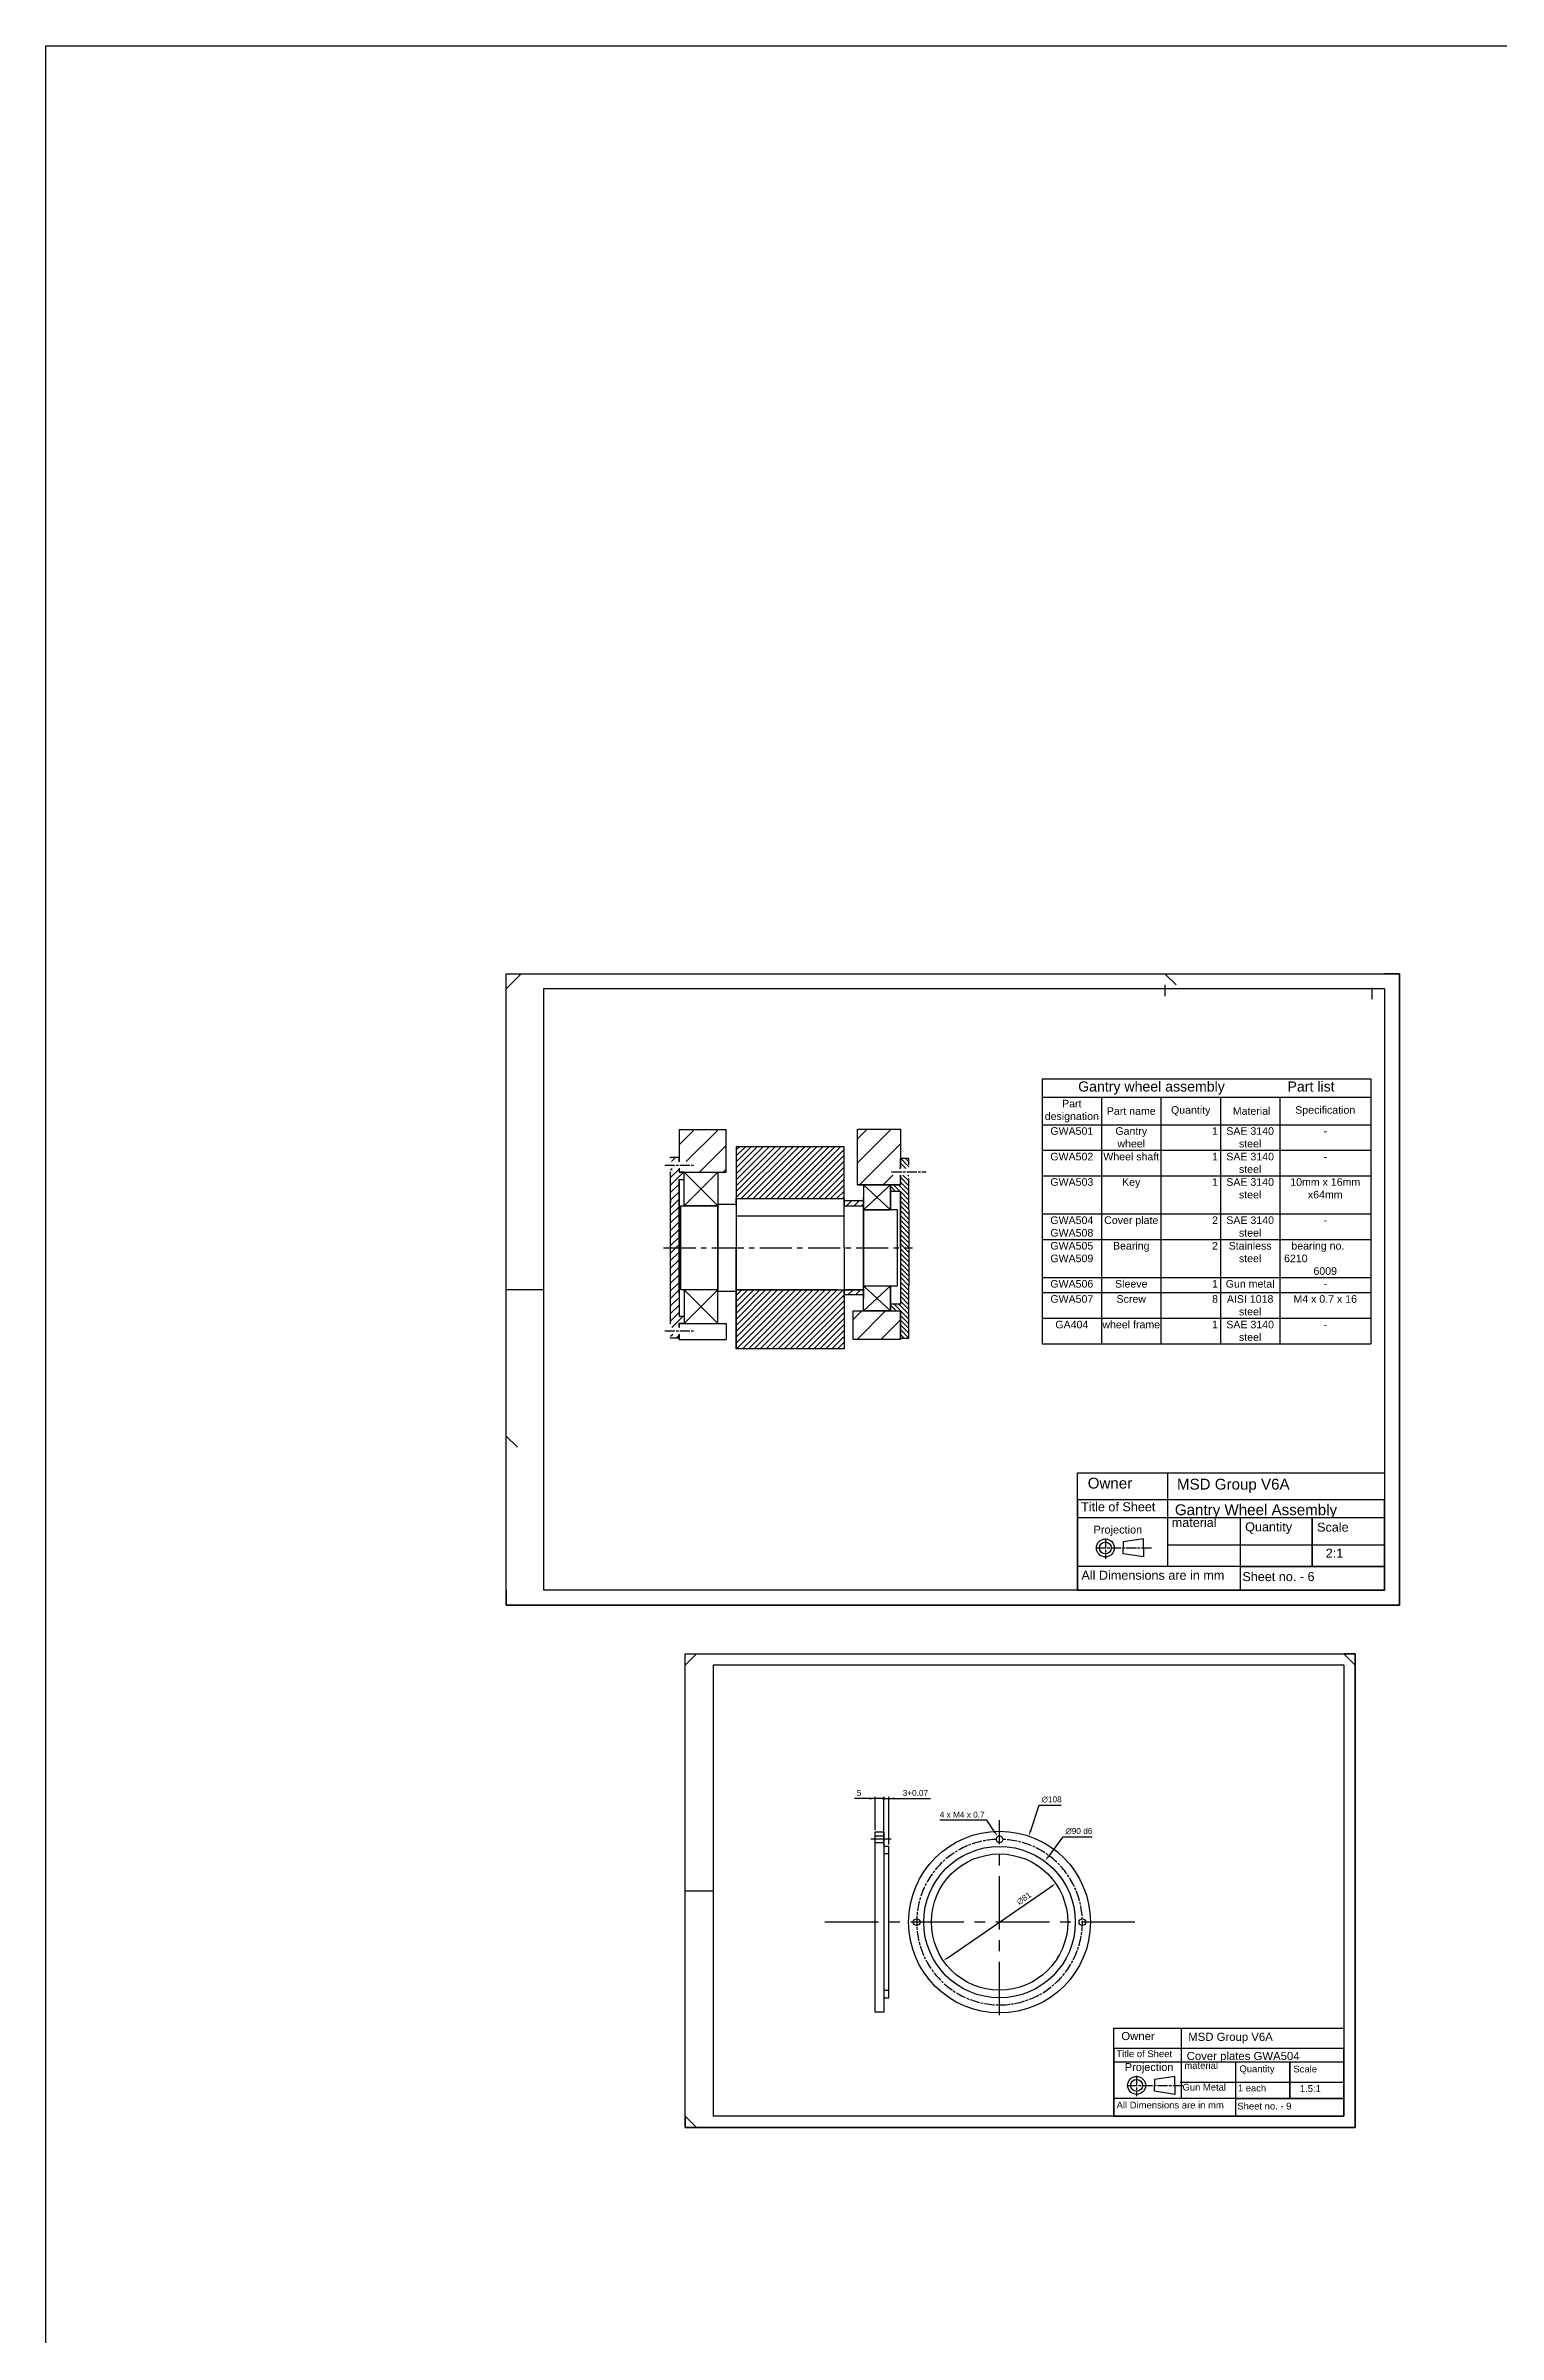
# Model space of a CAD drawing. Header units: millimetres. Extents: x -15074 to 21675, y -7568 to 6574.
# Drawn here: x -15074 to -14211, y -1428 to -68 of the extents above; entities that cross this region are included whole.
import ezdxf

# ---------------------------------------------------------------- set-up
doc = ezdxf.new("R2010")
doc.units = ezdxf.units.MM
for name, pattern in [('AM_ISO08W050', [18, 12, -1.5, 3, -1.5]), ('AM_ISO08W050x2', [9, 6, -0.75, 1.5, -0.75]), ('Amconstr', [9999, 9999, 0]), ('CENTER', [50.8, 31.75, -6.35, 6.35, -6.35]), ('CENTER2', [28.575, 19.05, -3.175, 3.175, -3.175])]:
    doc.linetypes.add(name, pattern=pattern)
for name, color, linetype, lineweight in [('AM_4', 92, 'Continuous', 25), ('AM_5', 250, 'Continuous', 25), ('AM_7', 142, 'AM_ISO08W050', 25), ('AM_8', 1, 'Continuous', 25), ('AM_CL', 1, 'Amconstr', 25)]:
    doc.layers.add(name, color=color, linetype=linetype, lineweight=lineweight)
doc.styles.get("Standard").update_dxf_attribs({"font": 'arial.ttf'})
doc.linetypes.add('Amzigzag', pattern='A,0.0001,[136,genltshp.shx,S=0.04,R=0,X=0,Y=0],-11', length=11.0001)
doc.dimstyles.new('AM_ISO$0', dxfattribs={"dimtxt": 3.5, "dimasz": 3.5, "dimexe": 1, "dimexo": 1, "dimgap": 1.5, "dimtad": 1, "dimdsep": 46, "dimtxsty": 'Standard', "dimcen": 0, "dimclrd": 256, "dimclre": 256, "dimclrt": 250, "dimadec": 0, "dimazin": 2, "dimtp": 0.1, "dimtm": 0.1, "dimtfac": 0.71, "dimtdec": 3, "dimtmove": 0, "dimatfit": 3, "dimfxl": 1, "dimlwd": -1, "dimlwe": -1, "dimarcsym": 1})
doc.dimstyles.new('AM_ISO$3', dxfattribs={"dimtxt": 3.5, "dimasz": 3.5, "dimexe": 1, "dimexo": 1, "dimgap": 1.5, "dimtad": 1, "dimtoh": 1, "dimdsep": 46, "dimtxsty": 'Standard', "dimcen": 0, "dimclrd": 256, "dimclre": 256, "dimclrt": 250, "dimadec": 0, "dimazin": 2, "dimtp": 0.1, "dimtm": 0.1, "dimtfac": 0.71, "dimtdec": 3, "dimtofl": 0, "dimtmove": 0, "dimatfit": 0, "dimfxl": 1, "dimlwd": -1, "dimlwe": -1, "dimarcsym": 1})
pattern_1 = [(45, (-17897.0433, -2511.9962), (-2.245064, 2.245064), [])]
pattern_2 = [(135, (-339343.6104, -105323.9354), (-1.414213562, -1.414213562), [])]

# ---------------------------------------------------------------- blocks, each defined once
blk = doc.blocks.new('*U74')
at = {"color": 0, "linetype": 'CENTER2', "transparency": 16777216}
blk.add_line((-112.9, 0), (34.8, 0), dxfattribs=at)
blk = doc.blocks.new('*U75')
at = {"color": 0, "linetype": 'CENTER', "transparency": 16777216}
blk.add_line((5.7, 0), (-180.4, 0), dxfattribs=at)
blk = doc.blocks.new('*D164')
at = {"layer": 'AM_5', "linetype": 'ByBlock', "transparency": 16777216}
for p, q in [((-14488.6, -1128.8), (-14483.5, -1113.8)), ((-14483.5, -1113.8), (-14470.5, -1113.8))]:
    blk.add_line(p, q, dxfattribs=at)
at = {"layer": 'AM_5', "transparency": 16777216}
blk.add_solid([(-14489.2, -1128.6), (-14488.1, -1129), (-14489.8, -1132.1)], dxfattribs=at)
at = {"layer": 'Defpoints', "color": 0, "transparency": 16777216}
for p in [(-14489.8, -1132.1), (-14524.5, -1234.4)]:
    blk.add_point(p, dxfattribs=at)
at = {"layer": 'AM_5', "color": 250, "transparency": 16777216, "insert": (-14476.2, -1110.4), "char_height": 3.5, "attachment_point": 5}
blk.add_mtext('∅108', dxfattribs=at)
blk = doc.blocks.new('*D165')
at = {"layer": 'AM_5', "linetype": 'ByBlock', "transparency": 16777216}
for p, q in [((-14478.1, -1144.4), (-14469.3, -1132.6)), ((-14469.3, -1132.6), (-14452.2, -1132.6))]:
    blk.add_line(p, q, dxfattribs=at)
at = {"layer": 'AM_5', "transparency": 16777216}
blk.add_solid([(-14478.6, -1144), (-14477.7, -1144.7), (-14480.2, -1147.2)], dxfattribs=at)
at = {"layer": 'Defpoints', "color": 0, "transparency": 16777216}
for p in [(-14480.2, -1147.2), (-14534, -1219.3)]:
    blk.add_point(p, dxfattribs=at)
at = {"layer": 'AM_5', "color": 250, "transparency": 16777216, "insert": (-14460, -1129.2), "char_height": 3.5, "attachment_point": 5}
blk.add_mtext('∅90{}{\\C250; d6}', dxfattribs=at)
blk = doc.blocks.new('*D166')
at = {"layer": 'AM_5', "linetype": 'ByBlock', "transparency": 16777216}
blk.add_line((-14537.6, -1204.2), (-14476.7, -1162.2), dxfattribs=at)
at = {"layer": 'AM_5', "transparency": 16777216}
for points in [[(-14477, -1161.8), (-14476.3, -1162.7), (-14473.8, -1160.3)], [(-14537.9, -1203.8), (-14537.3, -1204.7), (-14540.5, -1206.2)]]:
    blk.add_solid(points, dxfattribs=at)
at = {"layer": 'Defpoints', "color": 0, "transparency": 16777216}
for p in [(-14473.8, -1160.3), (-14540.5, -1206.2)]:
    blk.add_point(p, dxfattribs=at)
at = {"layer": 'AM_5', "color": 250, "transparency": 16777216, "insert": (-14492.6, -1169.2), "char_height": 3.5, "attachment_point": 5, "rotation": 34.5835}
blk.add_mtext('∅81', dxfattribs=at)
blk = doc.blocks.new('*D167')
at = {"layer": 'AM_5', "linetype": 'ByBlock', "transparency": 16777216}
for p, q in [((-14514.7, -1122.7), (-14542.5, -1122.7)), ((-14510.2, -1129.5), (-14514.7, -1122.7))]:
    blk.add_line(p, q, dxfattribs=at)
at = {"layer": 'AM_5', "transparency": 16777216}
blk.add_solid([(-14509.7, -1129.1), (-14510.6, -1129.8), (-14508.2, -1132.4)], dxfattribs=at)
at = {"layer": 'Defpoints', "color": 0, "transparency": 16777216}
for p in [(-14508.2, -1132.4), (-14506, -1135.7)]:
    blk.add_point(p, dxfattribs=at)
at = {"layer": 'AM_5', "color": 250, "transparency": 16777216, "insert": (-14529.3, -1119.4), "char_height": 3.5, "attachment_point": 5}
blk.add_mtext('4 x M4 x 0.7', dxfattribs=at)
blk = doc.blocks.new('GENDOT')
blk.add_line((0, 0), (-1, 0))
at = {"const_width": 0.25}
blk.add_lwpolyline([(-0.125, 0, 1), (0.125, 0, 1)], format="xyb", close=True, dxfattribs=at)
blk = doc.blocks.new('*D168')
at = {"layer": 'AM_5', "linetype": 'ByBlock', "transparency": 16777216}
for p, q in [((-14579.4, -1109.8), (-14582.9, -1109.8)), ((-14575.9, -1137.2), (-14575.9, -1108.8)), ((-14575.9, -1109.8), (-14572.9, -1109.8)), ((-14572.9, -1137.2), (-14572.9, -1108.8)), ((-14569.4, -1109.8), (-14548.2, -1109.8))]:
    blk.add_line(p, q, dxfattribs=at)
at = {"layer": 'AM_5', "transparency": 16777216}
blk.add_solid([(-14569.4, -1109.2), (-14569.4, -1110.4), (-14572.9, -1109.8)], dxfattribs=at)
at = {"layer": 'Defpoints', "color": 0, "transparency": 16777216}
for p in [(-14572.9, -1109.8), (-14575.9, -1138.2), (-14572.9, -1138.2)]:
    blk.add_point(p, dxfattribs=at)
at = {"layer": 'AM_5', "transparency": 16777216, "xscale": 3.5, "yscale": 3.5, "zscale": 3.5}
blk.add_blockref('GENDOT', (-14575.9, -1109.8), dxfattribs=at)
at = {"layer": 'AM_5', "color": 250, "transparency": 16777216, "insert": (-14557.1, -1106.5), "char_height": 3.5, "attachment_point": 5}
blk.add_mtext('3+0.07', dxfattribs=at)
blk = doc.blocks.new('*D169')
at = {"layer": 'AM_5', "linetype": 'ByBlock', "transparency": 16777216}
for p, q in [((-14584.4, -1109.8), (-14593.2, -1109.8)), ((-14580.9, -1128.6), (-14580.9, -1108.8)), ((-14575.9, -1109.8), (-14580.9, -1109.8)), ((-14575.9, -1137.2), (-14575.9, -1108.8)), ((-14572.4, -1109.8), (-14568.9, -1109.8))]:
    blk.add_line(p, q, dxfattribs=at)
at = {"layer": 'AM_5', "transparency": 16777216}
blk.add_solid([(-14584.4, -1109.2), (-14584.4, -1110.4), (-14580.9, -1109.8)], dxfattribs=at)
at = {"layer": 'Defpoints', "color": 0, "transparency": 16777216}
for p in [(-14580.9, -1109.8), (-14580.9, -1129.6), (-14575.9, -1138.2)]:
    blk.add_point(p, dxfattribs=at)
at = {"layer": 'AM_5', "transparency": 16777216, "xscale": 3.5, "yscale": 3.5, "zscale": 3.5, "rotation": 180}
blk.add_blockref('GENDOT', (-14575.9, -1109.8), dxfattribs=at)
at = {"layer": 'AM_5', "color": 250, "transparency": 16777216, "insert": (-14590.6, -1106.5), "char_height": 3.5, "attachment_point": 5}
blk.add_mtext('5', dxfattribs=at)
blk = doc.blocks.new('*T273')
at = {"color": 0, "linetype": 'ByBlock', "lineweight": -2, "transparency": 16777216}
for p, q in [((0, 0), (195.2, 0)), ((0, 0), (0, -157.5)), ((195.2, 0), (195.2, -157.5)), ((0, -11), (195.2, -11)), ((35.3, -11), (35.3, -157.5)), ((70.6, -11), (70.6, -157.5)), ((106, -11), (106, -157.5)), ((141.3, -11), (141.3, -157.5)), ((0, -27.3), (195.2, -27.3)), ((0, -42.5), (195.2, -42.5)), ((0, -57.6), (195.2, -57.6)), ((0, -80.3), (195.2, -80.3)), ((0, -95.5), (195.2, -95.5)), ((0, -118.1), (195.2, -118.1)), ((0, -127.1), (195.2, -127.1)), ((0, -142.3), (195.2, -142.3)), ((0, -157.5), (195.2, -157.5))]:
    blk.add_line(p, q, dxfattribs=at)
at = {"color": 0, "transparency": 16777216}
for s, insert, char_height, width, attachment_point in [('Part designation', (17.7, -19.2), 4.5, 32.322, 5), ('Gantry wheel assembly                Part list    ', (97.6, -5.5), 6, 192.188, 5), ('Part name', (53, -19.2), 4.5, 32.322, 5), ('Quantity', (88.3, -19.2), 4.5, 32.322, 5), (' Material', (123.6, -19.2), 4.5, 32.322, 5), ('Specification', (168.2, -19.2), 4.5, 50.898, 5), ('GWA501', (17.7, -28.8), 4.5, 32.322, 2), ('Gantry wheel', (53, -28.8), 4.5, 32.322, 2), ('1', (104.5, -28.8), 4.5, 32.322, 3), ('SAE 3140 steel', (123.6, -28.8), 4.5, 32.322, 2), ('-', (168.2, -28.8), 4.5, 50.898, 2), ('GWA502', (17.7, -44), 4.5, 32.322, 2), ('Wheel shaft', (53, -44), 4.5, 32.322, 2), ('1', (104.5, -44), 4.5, 32.322, 3), ('SAE 3140 steel', (123.6, -44), 4.5, 32.322, 2), ('-', (168.2, -44), 4.5, 50.898, 2), ('GWA503', (17.7, -59.1), 4.5, 32.322, 2), ('Key', (53, -59.1), 4.5, 32.322, 2), ('1', (104.5, -59.1), 4.5, 32.322, 3), ('SAE 3140 steel', (123.6, -59.1), 4.5, 32.322, 2), ('10mm x 16mm x64mm', (168.2, -59.1), 4.5, 50.898, 2), ('Cover plate', (53, -81.8), 4.5, 32.322, 2), ('GWA504 GWA508', (17.7, -81.8), 4.5, 32.322, 2), ('2', (104.5, -81.8), 4.5, 32.322, 3), ('SAE 3140 steel', (123.6, -81.8), 4.5, 32.322, 2), ('-', (168.2, -81.8), 4.5, 50.898, 2), ('GWA505 GWA509', (17.7, -97), 4.5, 32.322, 2), ('Bearing', (53, -97), 4.5, 32.322, 2), ('2', (104.5, -97), 4.5, 32.322, 3), ('Stainless steel', (123.6, -97), 4.5, 32.322, 2), ('bearing no.      6210                                            6009', (168.2, -97), 4.5, 50.898, 2), ('GWA506', (17.7, -119.6), 4.5, 32.322, 2), ('Sleeve', (53, -119.6), 4.5, 32.322, 2), ('1', (104.5, -119.6), 4.5, 32.322, 3), ('Gun metal', (123.6, -119.6), 4.5, 32.322, 2), ('-', (168.2, -119.6), 4.5, 50.898, 2), ('GWA507', (17.7, -128.6), 4.5, 32.322, 2), ('Screw ', (53, -128.6), 4.5, 32.322, 2), ('8', (104.5, -128.6), 4.5, 32.322, 3), ('AISI 1018 steel', (123.6, -128.6), 4.5, 32.322, 2), ('M4 x 0.7 x 16', (168.2, -128.6), 4.5, 50.898, 2), ('GA404', (17.7, -143.8), 4.5, 32.322, 2), ('wheel frame', (53, -143.8), 4.5, 32.322, 2), ('1', (104.5, -143.8), 4.5, 32.322, 3), ('SAE 3140 steel', (123.6, -143.8), 4.5, 32.322, 2), ('-', (168.2, -143.8), 4.5, 50.898, 2)]:
    blk.add_mtext(s, dxfattribs=dict(at, insert=insert, char_height=char_height, width=width, attachment_point=attachment_point))

msp = doc.modelspace()

# ---------------------------------------------------------------- hatches: boundary and pattern name
h = msp.add_hatch()
h.set_pattern_fill('ANSI31', color=256)
h.set_pattern_definition(pattern_1)
h.paths.add_polyline_path([(-14697.437, -742.058), (-14694.437, -742.058), (-14694.437, -737.572), (-14697.437, -737.572), (-14697.437, -735.354), (-14701.037, -735.354), (-14701.737, -735.354), (-14702.437, -735.354), (-14702.437, -737.354), (-14702.437, -755.586), (-14702.437, -782.572), (-14697.437, -782.572), (-14697.437, -755.586)])
h.paths.add_polyline_path([(-14697.437, -728.727), (-14702.437, -728.727), (-14702.437, -729.354), (-14702.437, -731.354), (-14701.737, -731.354), (-14701.037, -731.354), (-14697.437, -731.354)])
h.paths.add_polyline_path([(-14697.437, -782.572), (-14702.437, -782.572), (-14702.437, -809.586), (-14702.437, -827.818), (-14702.437, -829.818), (-14701.737, -829.818), (-14701.037, -829.818), (-14697.437, -829.818), (-14697.437, -827.572), (-14694.437, -827.572), (-14694.437, -823.086), (-14697.437, -823.086), (-14697.437, -809.586)])
h.paths.add_polyline_path([(-14697.437, -833.818), (-14701.037, -833.818), (-14701.737, -833.818), (-14702.437, -833.818), (-14702.437, -835.818), (-14702.437, -836.267), (-14697.437, -836.267)])
h = msp.add_hatch()
h.set_pattern_fill('ANSI31', color=256)
h.set_pattern_definition(pattern_1)
h.paths.add_polyline_path([(-14587.972, -757.572), (-14587.972, -754.572), (-14599.405, -754.572), (-14599.405, -757.572)])
h.paths.add_polyline_path([(-14587.972, -810.572), (-14587.972, -807.572), (-14599.405, -807.572), (-14599.405, -809.586), (-14599.387, -809.586), (-14599.387, -810.572)])
at = {"layer": 'AM_8', "true_color": 0x000000}
h = msp.add_hatch(dxfattribs=at)
h.set_pattern_fill('_U', color=18, scale=10, angle=45, style=0, pattern_type=0)
h.set_pattern_definition([(45, (-21372.464, -2856.8), (-7.071068, 7.071068), [])])
edge = h.paths.add_edge_path()
edge.add_line((-14697.437, -735.354), (-14687.037, -735.354))
edge.add_line((-14687.037, -735.354), (-14686.437, -734.754))
edge.add_line((-14686.437, -734.754), (-14686.437, -731.954))
edge.add_line((-14686.437, -731.954), (-14687.037, -731.354))
edge.add_line((-14687.037, -731.354), (-14697.437, -731.354))
edge.add_line((-14697.437, -712.181), (-14697.437, -731.354))
edge.add_line((-14669.437, -712.181), (-14697.437, -712.181))
edge.add_line((-14669.437, -738.086), (-14669.437, -712.181))
edge.add_line((-14697.437, -737.572), (-14669.437, -737.572))
edge.add_line((-14697.437, -735.354), (-14697.437, -738.086))
h.paths.add_polyline_path([(-14687.037, -735.354), (-14686.437, -734.754), (-14686.437, -731.954), (-14687.037, -731.354), (-14697.437, -731.354), (-14697.437, -735.354)], flags=16)
h.paths.add_polyline_path([(-14687.037, -735.354), (-14686.437, -734.754), (-14686.437, -731.954), (-14687.037, -731.354), (-14697.437, -731.354), (-14697.437, -735.354)], flags=16)
h = msp.add_hatch(dxfattribs=at)
h.set_pattern_fill('_U', color=18, scale=10, angle=45, style=0, pattern_type=0)
h.set_pattern_definition([(45, (-21369, -2856.8), (-7.071068, 7.071068), [])])
edge = h.paths.add_edge_path(flags=0)
edge.add_line((-14565.972, -735.336), (-14576.372, -735.336))
edge.add_line((-14576.372, -735.336), (-14576.972, -735.936))
edge.add_line((-14576.972, -735.936), (-14576.972, -738.736))
edge.add_line((-14576.972, -738.736), (-14576.372, -739.336))
edge.add_line((-14576.372, -739.336), (-14565.972, -739.336))
edge.add_line((-14565.972, -745.086), (-14565.972, -739.336))
edge.add_line((-14591.465, -745.086), (-14565.972, -745.086))
edge.add_line((-14591.465, -712.064), (-14591.465, -745.086))
edge.add_line((-14565.972, -712.064), (-14591.465, -712.064))
edge.add_line((-14565.972, -735.336), (-14565.972, -712.064))
edge = h.paths.add_edge_path(flags=0)
edge.add_line((-14565.972, -735.336), (-14576.372, -735.336))
edge.add_line((-14565.972, -739.336), (-14565.972, -735.336))
edge.add_line((-14576.372, -739.336), (-14565.972, -739.336))
edge.add_line((-14576.972, -738.736), (-14576.372, -739.336))
edge.add_line((-14576.972, -735.936), (-14576.972, -738.736))
edge.add_line((-14576.372, -735.336), (-14576.972, -735.936))
edge = h.paths.add_edge_path(flags=0)
edge.add_line((-14565.972, -735.336), (-14576.372, -735.336))
edge.add_line((-14565.972, -739.336), (-14565.972, -735.336))
edge.add_line((-14576.372, -739.336), (-14565.972, -739.336))
edge.add_line((-14576.972, -738.736), (-14576.372, -739.336))
edge.add_line((-14576.972, -735.936), (-14576.972, -738.736))
edge.add_line((-14576.372, -735.336), (-14576.972, -735.936))
h = msp.add_hatch(dxfattribs=at)
h.set_pattern_fill('_U', color=18, scale=2.5, angle=45, style=0, pattern_type=0)
h.set_pattern_definition([(45, (-17897.0433, -2511.9962), (-1.767767, 1.767767), [])])
h.paths.add_polyline_path([(-14599.437, -722.586), (-14663.437, -722.586), (-14663.437, -753.272), (-14599.437, -753.272)])
h = msp.add_hatch(dxfattribs=at)
h.set_pattern_fill('_U', color=18, scale=2, angle=135, style=0, pattern_type=0)
h.set_pattern_definition(pattern_2)
h.paths.add_polyline_path([(-14560.972, -735.336), (-14565.972, -735.336), (-14565.972, -729.586), (-14560.972, -729.586)], flags=0)
h.paths.add_polyline_path([(-14565.972, -739.336), (-14560.972, -739.336), (-14560.972, -760.045), (-14565.972, -760.045), (-14565.972, -749.086), (-14571.972, -749.086), (-14571.972, -745.086), (-14565.972, -745.086)], flags=0)
edge = h.paths.add_edge_path(flags=0)
edge.add_line((-14565.972, -739.336), (-14560.972, -739.336))
edge.add_line((-14565.972, -739.336), (-14565.972, -735.336))
edge.add_line((-14560.972, -735.336), (-14565.972, -735.336))
edge.add_line((-14560.972, -735.336), (-14560.972, -739.336))
edge = h.paths.add_edge_path(flags=0)
edge.add_line((-14565.972, -739.336), (-14560.972, -739.336))
edge.add_line((-14565.972, -739.336), (-14565.972, -735.336))
edge.add_line((-14560.972, -735.336), (-14565.972, -735.336))
edge.add_line((-14560.972, -735.336), (-14560.972, -739.336))
h = msp.add_hatch(dxfattribs=at)
h.set_pattern_fill('_U', color=18, scale=2, angle=135, style=0, pattern_type=0)
h.set_pattern_definition(pattern_2)
h.paths.add_polyline_path([(-14560.972, -760.086), (-14560.972, -805.086), (-14565.972, -805.086), (-14565.972, -760.086)])
h = msp.add_hatch(dxfattribs=at)
h.set_pattern_fill('_U', color=18, scale=2.5, angle=45, style=0, pattern_type=0)
h.set_pattern_definition([(45, (-17897.011, -2509.9822), (-1.767767, 1.767767), [])])
h.paths.add_polyline_path([(-14599.405, -807.572), (-14663.405, -807.572), (-14663.405, -842.572), (-14599.405, -842.572)])
h = msp.add_hatch(dxfattribs=at)
h.set_pattern_fill('_U', color=18, scale=2, angle=135, style=0, pattern_type=0)
h.set_pattern_definition(pattern_2)
h.paths.add_polyline_path([(-14571.972, -820.086), (-14571.972, -816.086), (-14565.972, -816.086), (-14565.972, -805.086), (-14560.972, -805.086), (-14560.972, -836.203), (-14565.972, -836.203), (-14565.972, -820.086)])
h = msp.add_hatch(dxfattribs=at)
h.set_pattern_fill('_U', color=18, scale=10, angle=45, style=0, pattern_type=0)
h.set_pattern_definition([(45, (-339748.733, -105249.475), (-7.0710678, 7.0710678), [])])
h.paths.add_polyline_path([(-14565.972, -820.086), (-14565.972, -837.086), (-14593.972, -837.086), (-14593.972, -820.086)])

# ---------------------------------------------------------------- linework, layer by layer
for p, q in [((-14800.196, -628.623), (-14791.262, -619.69)), ((-14402.216, -626.39), (-14408.916, -619.69)), ((-14777.862, -628.623), (-14777.862, -637.556)), ((-14408.916, -626.39), (-14408.916, -633.09)), ((-14285.927, -628.025), (-14285.927, -634.725)), ((-14702.437, -729.354), (-14702.437, -728.727)), ((-14674.437, -757.572), (-14694.437, -737.572)), ((-14694.437, -737.572), (-14694.437, -737.572)), ((-14694.437, -757.572), (-14674.437, -737.572)), ((-14587.972, -760.086), (-14571.972, -745.086)), ((-14571.972, -760.086), (-14587.972, -745.086)), ((-14571.972, -745.086), (-14571.972, -760.086)), ((-14571.972, -745.086), (-14565.972, -745.086)), ((-14587.972, -809.586), (-14587.972, -754.586)), ((-14800.196, -807.29), (-14777.862, -807.29)), ((-14694.437, -827.572), (-14674.437, -807.572)), ((-14694.437, -807.572), (-14674.437, -827.572)), ((-14599.437, -809.586), (-14599.387, -809.586)), ((-14587.972, -805.086), (-14571.972, -820.086)), ((-14571.972, -805.086), (-14587.972, -820.086)), ((-14571.972, -820.086), (-14571.972, -805.086)), ((-14593.972, -820.086), (-14565.972, -820.086)), ((-14702.437, -836.267), (-14702.437, -835.818)), ((-14697.437, -837.086), (-14669.437, -837.086)), ((-14800.196, -894.39), (-14793.496, -901.09)), ((-14444.277, -960.897), (-14444.277, -960.897)), ((-14444.277, -960.897), (-14444.277, -960.897)), ((-14421.633, -955.568), (-14433.663, -957.361)), ((-14421.633, -966.226), (-14433.663, -964.433)), ((-14421.633, -957.361), (-14421.633, -955.568)), ((-14421.633, -964.433), (-14421.633, -966.226)), ((-14364.249, -972.02), (-14364.249, -985.956)), ((-14693.865, -1030.598), (-14687.165, -1023.898)), ((-14677.115, -1030.598), (-14677.115, -1037.298)), ((-14295.885, -1030.598), (-14302.585, -1023.898)), ((-14302.585, -1030.598), (-14302.585, -1037.298)), ((-14693.865, -1164.598), (-14677.115, -1164.598)), ((-14403.066, -1274.92), (-14415.095, -1276.713)), ((-14403.066, -1276.713), (-14403.066, -1274.92)), ((-14425.709, -1280.249), (-14425.709, -1280.249)), ((-14425.709, -1280.249), (-14425.709, -1280.249)), ((-14403.066, -1285.578), (-14415.095, -1283.786)), ((-14403.066, -1283.786), (-14403.066, -1285.578)), ((-14366.905, -1288.146), (-14366.905, -1298.598)), ((-14693.865, -1298.598), (-14687.165, -1305.298))]:
    msp.add_line(p, q)
for points in [[(-15073.546, -68.291), (-8789.035, -68.291), (-8789.035, -2580.092), (-15073.546, -2580.092)], [(-14800.196, -619.69), (-14269.556, -619.69), (-14269.556, -994.89), (-14800.196, -994.89)], [(-14663.437, -753.272), (-14599.437, -753.272), (-14599.437, -722.586), (-14663.437, -722.586)], [(-14674.437, -757.572), (-14694.437, -757.572), (-14694.437, -737.572), (-14674.437, -737.572)], [(-14591.465, -745.086), (-14565.972, -745.086), (-14565.972, -745.086), (-14591.465, -745.086)], [(-14587.972, -760.086), (-14571.972, -760.086), (-14571.972, -745.086), (-14587.972, -745.086)], [(-14674.437, -807.572), (-14696.437, -807.572), (-14696.437, -757.572), (-14674.437, -757.572)], [(-14663.437, -808.572), (-14674.437, -808.572), (-14674.437, -756.572), (-14663.437, -756.572)], [(-14599.405, -757.572), (-14587.972, -757.572), (-14587.972, -754.572), (-14599.405, -754.572)], [(-14674.437, -807.572), (-14694.437, -807.572), (-14694.437, -827.572), (-14674.437, -827.572)], [(-14663.405, -807.572), (-14599.405, -807.572), (-14599.405, -842.572), (-14663.405, -842.572)], [(-14599.405, -807.572), (-14587.972, -807.572), (-14587.972, -810.572), (-14599.405, -810.572)], [(-14587.972, -805.086), (-14571.972, -805.086), (-14571.972, -820.086), (-14587.972, -820.086)], [(-14593.972, -820.086), (-14565.972, -820.086), (-14565.972, -837.086), (-14593.972, -837.086)], [(-14460.729, -916.276), (-14278.489, -916.276), (-14278.489, -985.956), (-14460.729, -985.956)], [(-14460.729, -985.956), (-14278.489, -985.956), (-14278.489, -932.356), (-14460.729, -932.356)], [(-14460.729, -985.956), (-14278.489, -985.956), (-14278.489, -943.076), (-14460.729, -943.076)], [(-14321.369, -943.076), (-14364.249, -943.076), (-14364.249, -972.02), (-14321.369, -972.02)], [(-14278.489, -943.076), (-14321.369, -943.076), (-14321.369, -972.02), (-14278.489, -972.02)], [(-14460.729, -985.956), (-14278.489, -985.956), (-14278.489, -972.02), (-14460.729, -972.02)], [(-14693.865, -1023.898), (-14295.885, -1023.898), (-14295.885, -1305.298), (-14693.865, -1305.298)], [(-14575.913, -1236.843), (-14580.913, -1236.843), (-14580.913, -1129.643), (-14575.913, -1129.643)], [(-14580.913, -1132.043), (-14575.913, -1132.043), (-14575.913, -1136.043), (-14580.913, -1136.043)], [(-14575.913, -1228.243), (-14572.913, -1228.243), (-14572.913, -1138.243), (-14575.913, -1138.243)], [(-14575.913, -1223.743), (-14572.913, -1223.743), (-14572.913, -1142.743), (-14575.913, -1142.743)], [(-14439.265, -1246.338), (-14302.585, -1246.338), (-14302.585, -1298.598), (-14439.265, -1298.598)], [(-14439.265, -1298.598), (-14302.585, -1298.598), (-14302.585, -1258.398), (-14439.265, -1258.398)], [(-14439.265, -1298.598), (-14302.585, -1298.598), (-14302.585, -1266.438), (-14439.265, -1266.438)], [(-14334.745, -1266.438), (-14366.905, -1266.438), (-14366.905, -1288.146), (-14334.745, -1288.146)], [(-14302.585, -1266.438), (-14334.745, -1266.438), (-14334.745, -1288.146), (-14302.585, -1288.146)], [(-14439.265, -1298.598), (-14302.585, -1298.598), (-14302.585, -1288.146), (-14439.265, -1288.146)]]:
    msp.add_lwpolyline(points, close=True)
for points in [[(-14777.862, -994.89), (-14800.196, -994.89), (-14800.196, -619.69), (-14777.862, -619.69)], [(-14800.196, -628.623), (-14800.196, -619.69), (-14269.556, -619.69), (-14269.556, -628.623)], [(-14278.489, -994.89), (-14269.556, -994.89), (-14269.556, -619.69), (-14278.489, -619.69)], [(-14777.862, -628.623), (-14777.862, -985.956)], [(-14278.489, -628.623), (-14777.862, -628.623)], [(-14278.489, -628.623), (-14278.489, -985.956)], [(-14697.437, -712.181), (-14697.437, -731.354)], [(-14669.508, -737.572), (-14669.508, -712.181)], [(-14565.972, -739.336), (-14565.972, -745.086), (-14591.428, -745.086), (-14591.428, -712.064)], [(-14565.972, -712.064), (-14565.972, -735.336)], [(-14702.437, -728.727), (-14697.437, -728.727), (-14697.437, -731.354)], [(-14697.437, -735.326), (-14697.437, -737.572), (-14669.437, -737.572), (-14669.437, -728.058)], [(-14697.437, -731.354), (-14697.437, -729.586)], [(-14697.437, -731.354), (-14697.437, -729.586)], [(-14599.405, -782.572), (-14599.405, -722.572), (-14663.437, -722.572), (-14663.437, -782.572)], [(-14565.972, -735.336), (-14565.972, -729.586)], [(-14565.972, -735.336), (-14565.972, -729.586)], [(-14560.972, -733.336), (-14560.972, -729.586), (-14565.972, -729.586), (-14565.972, -735.336)], [(-14702.437, -755.586), (-14702.437, -737.354)], [(-14697.437, -735.354), (-14697.437, -737.572)], [(-14697.437, -742.058), (-14694.437, -742.058), (-14694.437, -737.572), (-14697.437, -737.572)], [(-14697.437, -755.558), (-14697.437, -742.058)], [(-14697.437, -742.086), (-14697.437, -755.586)], [(-14587.972, -745.086), (-14565.972, -745.086), (-14565.972, -739.336)], [(-14587.972, -745.086), (-14565.972, -745.086), (-14565.972, -739.336)], [(-14565.972, -749.086), (-14571.972, -749.086), (-14571.972, -745.086), (-14565.972, -745.086)], [(-14565.972, -739.336), (-14565.972, -745.086)], [(-14560.972, -760.086), (-14560.972, -741.336)], [(-14702.437, -753.586), (-14702.437, -755.586)], [(-14702.437, -809.586), (-14702.437, -755.586)], [(-14697.437, -755.586), (-14697.437, -753.586)], [(-14697.437, -755.586), (-14697.437, -809.586)], [(-14697.437, -809.586), (-14697.437, -755.586)], [(-14663.437, -757.572), (-14663.437, -753.272), (-14599.405, -753.272), (-14599.405, -757.572)], [(-14663.437, -756.572), (-14663.437, -810.586)], [(-14663.437, -757.572), (-14663.437, -763.572), (-14599.405, -763.572), (-14599.405, -757.572)], [(-14599.387, -755.586), (-14599.405, -755.586)], [(-14599.405, -763.572), (-14599.405, -757.572), (-14587.972, -757.572), (-14587.972, -807.572), (-14599.405, -807.572)], [(-14587.972, -755.558), (-14587.972, -752.558)], [(-14587.972, -805.086), (-14567.78, -805.086), (-14567.78, -760.086), (-14587.972, -760.086)], [(-14587.815, -760.086), (-14587.815, -759.938)], [(-14565.972, -749.086), (-14565.972, -760.086)], [(-14565.972, -782.586), (-14565.972, -760.086)], [(-14565.972, -760.086), (-14565.972, -805.086)], [(-14560.972, -760.086), (-14560.972, -805.086)], [(-14599.405, -782.572), (-14599.405, -842.572), (-14663.437, -842.572), (-14663.437, -782.572)], [(-14702.437, -811.586), (-14702.437, -809.586)], [(-14702.437, -827.818), (-14702.437, -809.586)], [(-14697.437, -809.586), (-14697.437, -823.086)], [(-14697.437, -809.586), (-14697.437, -811.586)], [(-14663.437, -809.586), (-14663.437, -819.586)], [(-14663.437, -819.586), (-14663.437, -809.586)], [(-14663.437, -809.586), (-14663.437, -819.586)], [(-14603.405, -807.572), (-14663.405, -807.572)], [(-14599.387, -812.586), (-14599.387, -809.586)], [(-14587.972, -809.586), (-14587.972, -812.586)], [(-14587.815, -805.233), (-14587.815, -805.086)], [(-14565.972, -805.086), (-14565.972, -816.086)], [(-14565.972, -820.086), (-14565.972, -836.203), (-14560.972, -836.203), (-14560.972, -805.086)], [(-14702.437, -827.086), (-14702.437, -823.086)], [(-14697.437, -823.086), (-14694.437, -823.086), (-14694.437, -827.572), (-14697.437, -827.572)], [(-14697.437, -827.086), (-14697.437, -829.818)], [(-14697.437, -827.086), (-14697.437, -829.818)], [(-14697.437, -829.818), (-14697.437, -827.572), (-14669.437, -827.572), (-14669.437, -837.086)], [(-14669.437, -827.572), (-14669.437, -837.086)], [(-14565.972, -816.086), (-14571.972, -816.086), (-14571.972, -820.086), (-14565.972, -820.086)], [(-14565.972, -837.086), (-14565.972, -820.086)], [(-14560.972, -820.086), (-14560.972, -816.086)], [(-14697.437, -833.818), (-14697.437, -836.267), (-14702.437, -836.267)], [(-14697.437, -837.086), (-14697.437, -833.818)], [(-14697.437, -833.818), (-14697.437, -837.086)], [(-14407.129, -972.02), (-14407.129, -916.276), (-14278.489, -916.276), (-14278.489, -985.956), (-14407.129, -985.956)], [(-14460.729, -959.156), (-14460.729, -985.956), (-14278.489, -985.956), (-14278.489, -959.156), (-14407.129, -959.156)], [(-14433.663, -957.361), (-14433.663, -960.897)], [(-14433.663, -964.433), (-14433.663, -960.897)], [(-14421.633, -960.897), (-14421.633, -957.361)], [(-14421.633, -960.897), (-14421.633, -964.433)], [(-14800.196, -985.956), (-14800.196, -994.89), (-14269.556, -994.89), (-14269.556, -985.956)], [(-14278.489, -985.956), (-14777.862, -985.956)], [(-14677.115, -1305.298), (-14693.865, -1305.298), (-14693.865, -1023.898), (-14677.115, -1023.898)], [(-14693.865, -1030.598), (-14693.865, -1023.898), (-14295.885, -1023.898), (-14295.885, -1030.598)], [(-14677.115, -1030.598), (-14677.115, -1298.598)], [(-14302.585, -1030.598), (-14677.115, -1030.598)], [(-14302.585, -1305.298), (-14295.885, -1305.298), (-14295.885, -1023.898), (-14302.585, -1023.898)], [(-14302.585, -1030.598), (-14302.585, -1298.598)], [(-14399.065, -1288.146), (-14399.065, -1246.338), (-14302.585, -1246.338), (-14302.585, -1298.598), (-14399.065, -1298.598)], [(-14415.095, -1276.713), (-14415.095, -1280.249)], [(-14403.066, -1280.249), (-14403.066, -1276.713)], [(-14439.265, -1278.498), (-14439.265, -1298.598), (-14302.585, -1298.598), (-14302.585, -1278.498), (-14399.77, -1278.498)], [(-14415.095, -1283.786), (-14415.095, -1280.249)], [(-14403.066, -1280.249), (-14403.066, -1283.786)], [(-14693.865, -1298.598), (-14693.865, -1305.298), (-14295.885, -1305.298), (-14295.885, -1298.598)], [(-14302.585, -1298.598), (-14677.115, -1298.598)]]:
    msp.add_lwpolyline(points)
for centre, radius in [((-14444.277, -960.897), 5.329), ((-14444.277, -960.897), 3.536), ((-14507.124, -1183.243), 54), ((-14507.124, -1183.243), 45), ((-14507.124, -1134.043), 2), ((-14507.124, -1183.243), 40.5), ((-14556.324, -1183.243), 2), ((-14457.924, -1183.243), 2), ((-14425.709, -1280.249), 5.329), ((-14425.709, -1280.249), 3.536)]:
    msp.add_circle(centre, radius)
at = {"color": 3, "linetype": 'AM_ISO08W050x2'}
msp.add_arc((-14507.124, -1183.243), 49.2, 91.887951, 88.112049, dxfattribs=at)
at = {"layer": 'AM_4', "color": 0, "linetype": 'Amzigzag'}
for p, q in [((-14697.437, -712.181), (-14669.508, -712.181)), ((-14591.26, -712.064), (-14565.804, -712.064))]:
    msp.add_line(p, q, dxfattribs=at)
at = {"layer": 'AM_7', "linetype": 'AM_ISO08W050x2'}
for p, q in [((-14705.968, -733.354), (-14688.906, -733.354)), ((-14571.228, -737.336), (-14550.717, -737.336)), ((-14705.968, -831.818), (-14688.906, -831.818)), ((-14449.851, -960.897), (-14416.059, -960.897)), ((-14444.277, -955.323), (-14444.277, -967.394)), ((-14444.277, -960.897), (-14444.277, -960.897)), ((-14444.277, -960.897), (-14444.277, -960.897)), ((-14425.709, -1274.675), (-14425.709, -1286.746)), ((-14431.283, -1280.249), (-14397.491, -1280.249)), ((-14425.709, -1280.249), (-14425.709, -1280.249)), ((-14425.709, -1280.249), (-14425.709, -1280.249))]:
    msp.add_line(p, q, dxfattribs=at)
at = {"layer": 'AM_7', "color": 3, "linetype": 'CENTER'}
msp.add_line((-14507.124, -1238.515), (-14507.124, -1122.622), dxfattribs=at)
at = {"layer": 'AM_7'}
msp.add_line((-14571.572, -1134.043), (-14583.913, -1134.043), dxfattribs=at)
at = {"layer": 'AM_CL'}
for p, q in [((-14697.437, -755.586), (-14697.437, -742.086)), ((-14599.405, -755.586), (-14599.387, -755.586)), ((-14565.972, -760.086), (-14565.972, -749.086)), ((-14663.405, -807.572), (-14599.405, -807.572))]:
    msp.add_line(p, q, dxfattribs=at)

# ---------------------------------------------------------------- block references
msp.add_blockref('*T273', (-14481.887, -682.1))
at = {"color": 3, "linetype": 'CENTER2'}
msp.add_blockref('*U74', (-14593.692, -782.572), dxfattribs=at)
at = {"color": 3, "linetype": 'CENTER'}
msp.add_blockref('*U75', (-14432.379, -1183.243), dxfattribs=at)

# ---------------------------------------------------------------- texts
at = {"attachment_point": 1}
for s, width, gutter_width, heights, insert, char_height in [(' Owner', 45.21843, 13.4, [0], (-14457.252, -919.182), 6.432), ('MSD Group V6A', 100.71378, 13.4, [0], (-14401.757, -919.798), 6.432), ('Title of Sheet', 48.91812, 13.4, [0], (-14458.691, -933.762), 5.36), ('Gantry Wheel Assembly', 136.0065, 13.4, [0], (-14402.99, -934.995), 6.432), ('Projection', 42.55316, 23.227, [0], (-14451.265, -947.701), 4.6453), ('material', 40.59095, 13.4, [0], (-14404.84, -943.076), 5.36), ('Quantity', 35.96921, 13.4, [0], (-14361.266, -945.674), 5.36), ('Scale', 36.9969, 13.4, [0], (-14318.514, -945.879), 5.36), ('\\pxi-3,l4,t4;2:1', 36.57944, 13.4, [0], (-14318.746, -961.325), 5.36), ('All Dimensions are in mm', 103.48899, 13.4, [0], (-14458.486, -974.425), 5.36), ('Sheet no. - 6', 77.89902, 13.4, [1.941], (-14362.91, -975.246), 5.36), (' Owner', 33.91382, 10.05, [0], (-14436.658, -1248.516), 4.824), ('MSD Group V6A', 75.53534, 10.05, [0], (-14395.036, -1248.978), 4.824), ('Title of Sheet', 36.68859, 10.05, [0], (-14437.737, -1259.452), 4.02), ('Cover plates GWA504', 102.00488, 10.05, [0], (-14395.961, -1260.376), 4.824), ('Projection', 42.55316, 23.227, [0], (-14432.697, -1267.053), 4.6453), ('material', 30.44321, 10.05, [0], (-14397.349, -1266.438), 4.02), ('Quantity', 26.9769, 10.05, [0], (-14364.668, -1268.386), 4.02), ('Scale', 27.74767, 10.05, [0], (-14332.604, -1268.54), 4.02), ('All Dimensions are in mm', 77.61674, 10.05, [0], (-14437.583, -1289.949), 4.02), ('Gun Metal', 30.07162, 12.5, [0], (-14398.437, -1279.325), 4), ('Sheet no. - 9', 58.42427, 10.05, [1.456], (-14365.901, -1290.565), 4.02), ('1 each', 27.77444, 12.5, [0], (-14365.546, -1279.847), 4), ('\\pxi-3,l4,t4;1.5:1', 27.43458, 10.05, [0], (-14332.778, -1280.124), 4.02)]:
    msp.add_mtext_dynamic_manual_height_columns(s, width=width, gutter_width=gutter_width, heights=heights, dxfattribs=dict(at, insert=insert, char_height=char_height))

# ---------------------------------------------------------------- dimensions: what is measured, and where the dimension line sits
at = {"layer": 'AM_5'}
dim = msp.add_linear_dim(base=(-14580.913, -1109.779), p1=(-14575.913, -1138.243), p2=(-14580.913, -1129.643), dimstyle='AM_ISO$0', override={"dimblk1": 'GENDOT', "dimsah": 1, "dimtix": 1}, dxfattribs=at)
dim.commit()
dim.dimension.update_dxf_attribs({"geometry": '*D169', "text_midpoint": (-14590.573, -1109.779), "dimtype": 160})
dim = msp.add_linear_dim(base=(-14572.913, -1109.79), p1=(-14575.913, -1138.243), p2=(-14572.913, -1138.243), text='<>+0.07', dimstyle='AM_ISO$0', override={"dimblk1": 'GENDOT', "dimsah": 1, "dimtix": 1}, dxfattribs=at)
dim.commit()
dim.dimension.update_dxf_attribs({"geometry": '*D168', "text_midpoint": (-14557.081, -1109.79), "dimtype": 160})
dim = msp.add_diameter_dim_2p(p1=(-14506.019, -1135.71), p2=(-14508.229, -1132.375), text='4 x M4 x 0.7', dimstyle='AM_ISO$3', dxfattribs=at)
dim.commit()
dim.dimension.update_dxf_attribs({"geometry": '*D167', "text_midpoint": (-14529.343, -1122.656), "dimtype": 163})
dim = msp.add_diameter_dim_2p(p1=(-14524.494, -1234.373), p2=(-14489.754, -1132.112), dimstyle='AM_ISO$3', override={"dimpost": ''}, dxfattribs=at)
dim.commit()
dim.dimension.update_dxf_attribs({"geometry": '*D164', "text_midpoint": (-14476.25, -1113.772), "dimtype": 163})
dim = msp.add_diameter_dim_2p(p1=(-14534.036, -1219.308), p2=(-14480.212, -1147.177), text='<>{}{\\C250; d6}', dimstyle='AM_ISO$3', override={"dimpost": '', "dimtp": 0.1, "dimtm": 0.1, "dimtdec": 3, "dimtzin": 8}, dxfattribs=at)
dim.commit()
dim.dimension.update_dxf_attribs({"geometry": '*D165', "text_midpoint": (-14460.031, -1132.607), "dimtype": 163})
dim = msp.add_diameter_dim_2p(p1=(-14540.468, -1206.231), p2=(-14473.78, -1160.254), dimstyle='AM_ISO$3', dxfattribs=at)
dim.commit()
dim.dimension.update_dxf_attribs({"geometry": '*D166', "text_midpoint": (-14490.728, -1171.939), "dimtype": 163})

doc.saveas('drawing.dxf')
